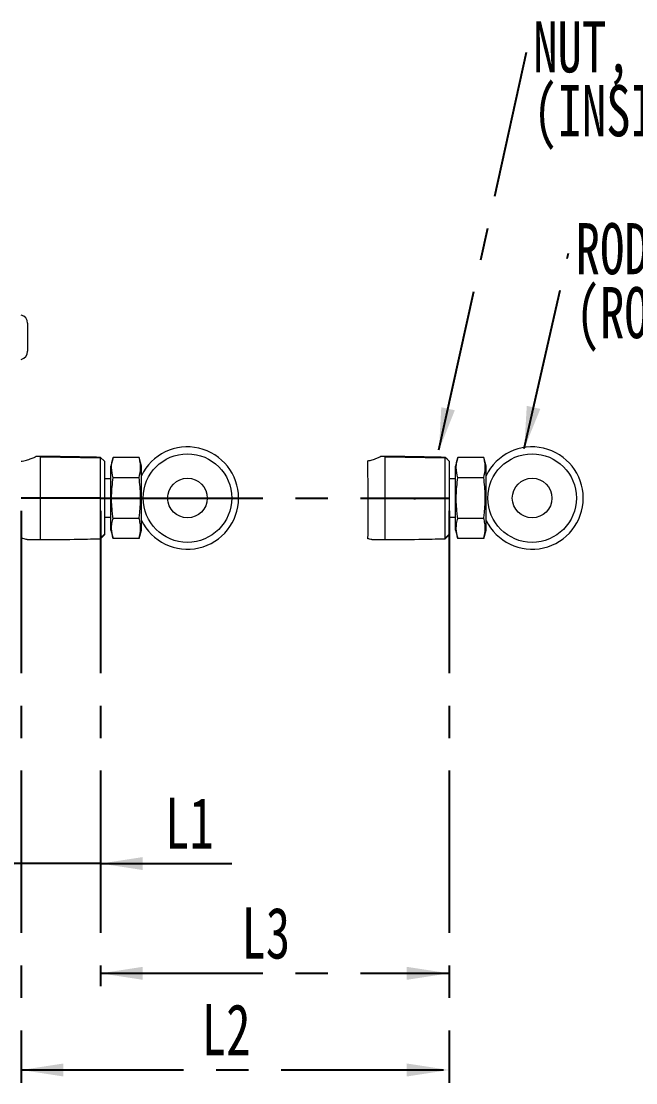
# Model space of a CAD drawing. Header units: millimetres. Extents: x 5 to 415, y 5 to 292.
# Drawn here: x 175.1 to 223.2, y 134.8 to 217.8 of the extents above; entities that cross this region are included whole.
import ezdxf

# ---------------------------------------------------------------- set-up
doc = ezdxf.new("R2010")
doc.units = ezdxf.units.MM
doc.linetypes.add('CENTERX2', pattern=[20.32, 12.7, -2.54, 2.54, -2.54])
doc.layers.add('CENTER_LINE', color=7, linetype='CENTERX2')
doc.styles.add('SLDTEXTSTYLE0', font='TXT', dxfattribs={"width": 0.7})
doc.dimstyles.new('SLDDIMSTYLE0', dxfattribs={"dimtxt": 4, "dimasz": 3.302, "dimexe": 0, "dimexo": 0.0625, "dimgap": 1, "dimtad": 1, "dimrnd": 1e-09, "dimzin": 12, "dimdsep": 46, "dimtxsty": 'SLDTEXTSTYLE0', "dimsah": 1, "dimcen": 0.09, "dimadec": 0, "dimazin": 3, "dimtfac": 1, "dimtmove": 0, "dimatfit": 0, "dimfxl": 1, "dimfrac": 2, "dimtolj": 1, "dimtzin": 12, "dimarcsym": 0})
doc.dimstyles.new('SLDDIMSTYLE1', dxfattribs={"dimtxt": 4, "dimasz": 3.302, "dimexe": 0, "dimexo": 0.0625, "dimgap": 1, "dimtad": 1, "dimrnd": 1e-09, "dimzin": 12, "dimdsep": 46, "dimtxsty": 'SLDTEXTSTYLE0', "dimsah": 1, "dimcen": 0.09, "dimadec": 0, "dimazin": 3, "dimtfac": 1, "dimtofl": 0, "dimtmove": 0, "dimatfit": 3, "dimfxl": 1, "dimfrac": 2, "dimtolj": 1, "dimtzin": 12, "dimarcsym": 0})
doc.dimstyles.new('SLDDIMSTYLE4', dxfattribs={"dimtxt": 0.18, "dimasz": 3.302, "dimexe": 0, "dimexo": 0.0625, "dimgap": 0, "dimtad": 0, "dimtih": 1, "dimtoh": 1, "dimdec": 0, "dimrnd": 1e-09, "dimzin": 0, "dimdsep": 46, "dimtxsty": 'Standard', "dimsah": 1, "dimcen": 0.09, "dimadec": 0, "dimazin": 0, "dimtfac": 3.302, "dimtdec": 0, "dimtofl": 0, "dimtmove": 0, "dimatfit": 3, "dimfxl": 1, "dimfrac": 2, "dimtolj": 1, "dimtzin": 0, "dimarcsym": 0})

# ---------------------------------------------------------------- blocks, each defined once
blk = doc.blocks.new('_D')
at = {"layer": 'CENTER_LINE'}
for p, q in [((175.121, 179.54), (175.121, 150.949)), ((181.328, 179.54), (181.328, 150.949)), ((175.121, 151.949), (168.771, 151.949)), ((181.328, 151.949), (175.121, 151.949)), ((181.328, 151.949), (191.586, 151.949))]:
    blk.add_line(p, q, dxfattribs=at)
for points in [[(175.121, 151.949), (171.819, 152.457), (171.819, 151.441)], [(181.328, 151.949), (184.63, 151.441), (184.63, 152.457)]]:
    blk.add_solid(points, dxfattribs=at)
at = {"layer": 'CENTER_LINE', "insert": (186.375, 157.105), "char_height": 4, "attachment_point": 1, "style": 'SLDTEXTSTYLE0'}
blk.add_mtext('L1', dxfattribs=at)
blk = doc.blocks.new('_D_1')
at = {"layer": 'CENTER_LINE'}
for p, q in [((181.328, 179.54), (181.328, 142.363)), ((208.58, 179.54), (208.58, 142.363)), ((181.328, 143.363), (208.58, 143.363))]:
    blk.add_line(p, q, dxfattribs=at)
for points in [[(181.328, 143.363), (184.63, 142.855), (184.63, 143.871)], [(208.58, 143.363), (205.278, 143.871), (205.278, 142.855)]]:
    blk.add_solid(points, dxfattribs=at)
at = {"layer": 'CENTER_LINE', "insert": (192.348, 148.519), "char_height": 4, "attachment_point": 1, "style": 'SLDTEXTSTYLE0'}
blk.add_mtext('L3', dxfattribs=at)
blk = doc.blocks.new('_D_2')
at = {"layer": 'CENTER_LINE'}
for p, q in [((175.121, 179.54), (175.121, 134.802)), ((208.58, 179.54), (208.58, 134.802)), ((175.121, 135.802), (208.58, 135.802))]:
    blk.add_line(p, q, dxfattribs=at)
for points in [[(175.121, 135.802), (178.423, 135.294), (178.423, 136.31)], [(208.58, 135.802), (205.278, 136.31), (205.278, 135.294)]]:
    blk.add_solid(points, dxfattribs=at)
at = {"layer": 'CENTER_LINE', "insert": (189.245, 140.958), "char_height": 4, "attachment_point": 1, "style": 'SLDTEXTSTYLE0'}
blk.add_mtext('L2', dxfattribs=at)
blk = doc.blocks.new('SW_NOTE_0_8')
at = {"layer": 'CENTER_LINE', "color": 0, "char_height": 4, "attachment_point": 1, "style": 'SLDTEXTSTYLE0'}
for s, insert in [('ROD LINKAGE', (0.576, 2.35)), ('(ROD END TIP)', (0.576, -2.65))]:
    blk.add_mtext(s, dxfattribs=dict(at, insert=insert))
blk = doc.blocks.new('SW_NOTE_0_9')
at = {"layer": 'CENTER_LINE', "color": 0, "char_height": 4, "attachment_point": 1, "style": 'SLDTEXTSTYLE0'}
for s, insert in [('NUT, M3X0.5P', (0.514, 2.409)), ('(INSIDE)', (0.514, -2.591))]:
    blk.add_mtext(s, dxfattribs=dict(at, insert=insert))

msp = doc.modelspace()

# ---------------------------------------------------------------- linework, layer by layer
at = {"color": 7, "linetype": 'Continuous', "lineweight": 18}
for p, q in [((175.621, 194.222), (175.621, 193.122)), ((175.621, 193.122), (175.621, 192.022)), ((176.621, 183.79), (176.258, 183.79)), ((181.328, 183.66), (176.621, 183.727)), ((181.621, 183.421), (181.328, 183.721)), ((182.302, 183.715), (182.121, 183.04)), ((184.34, 183.715), (182.302, 183.715)), ((184.521, 183.04), (184.34, 183.715)), ((203.58, 183.79), (203.216, 183.79)), ((203.58, 180.54), (203.58, 183.79)), ((208.286, 183.66), (203.58, 183.727)), ((208.286, 177.358), (208.286, 183.721)), ((209.261, 183.715), (209.08, 183.04)), ((211.299, 183.715), (209.261, 183.715)), ((211.48, 183.04), (211.299, 183.715)), ((182.121, 180.54), (182.121, 183.04)), ((184.521, 180.54), (184.521, 183.04)), ((208.58, 183.421), (208.58, 177.658)), ((209.08, 180.54), (209.08, 183.04)), ((211.48, 180.54), (211.48, 183.04)), ((182.121, 182.04), (181.621, 182.04)), ((184.34, 182.127), (182.302, 182.127)), ((209.08, 182.04), (208.58, 182.04)), ((211.299, 182.127), (209.261, 182.127)), ((182.121, 178.04), (182.121, 180.54)), ((184.521, 178.04), (184.521, 180.54)), ((203.58, 179.296), (203.58, 180.538)), ((209.08, 178.04), (209.08, 180.54)), ((211.48, 178.04), (211.48, 180.54)), ((181.621, 179.04), (182.121, 179.04)), ((184.34, 178.952), (182.302, 178.952)), ((203.58, 177.29), (203.58, 179.296)), ((208.58, 179.04), (209.08, 179.04)), ((211.299, 178.952), (209.261, 178.952)), ((181.328, 177.42), (181.621, 177.714)), ((182.121, 178.04), (182.302, 177.364)), ((184.34, 177.364), (184.521, 178.04)), ((209.08, 178.04), (209.261, 177.364)), ((211.299, 177.364), (211.48, 178.04)), ((175.579, 177.29), (176.621, 177.29)), ((181.328, 177.358), (181.621, 177.658)), ((184.34, 177.364), (182.302, 177.364)), ((202.538, 177.29), (203.58, 177.29)), ((208.286, 177.42), (208.286, 177.358)), ((211.299, 177.364), (209.261, 177.364))]:
    msp.add_line(p, q, dxfattribs=at)
at = {"color": 7, "linetype": 'Continuous', "lineweight": 18, "flags": 128}
for points in [[(208.58, 183.421), (208.433, 183.571), (208.286, 183.721)], [(208.286, 177.42), (208.433, 177.567), (208.58, 177.714)], [(208.286, 177.358), (208.433, 177.508), (208.58, 177.658)]]:
    msp.add_lwpolyline(points, dxfattribs=at)
at = {"color": 7, "linetype": 'Continuous', "lineweight": 18}
for centre, radius in [((188.121, 180.54), 3.464), ((215.08, 180.54), 3.464), ((188.121, 180.54), 1.55), ((215.08, 180.54), 1.55)]:
    msp.add_circle(centre, radius, dxfattribs=at)
for centre, radius, start, end in [((174.971, 194.222), 0.65, 0, 76.65764), ((174.971, 192.022), 0.65, 283.34236, 0), ((188.121, 180.54), 4, 205.84193, 154.15807), ((215.08, 180.54), 4, 205.84193, 154.15807), ((46.052, 179.918), 156.208, 359.06176, 1.2959)]:
    msp.add_arc(centre, radius, start, end, dxfattribs=at)
for points, knots in [([(175.121, 183.429), (175.147, 183.431), (175.334, 183.445), (175.647, 183.54), (176.007, 183.667), (176.238, 183.774), (176.252, 183.78), (176.258, 183.783)], [0, 0, 0, 0, 0.038989, 0.275078, 0.528825, 0.79752, 1, 1, 1, 1]), ([(181.328, 183.721), (180.449, 183.742), (178.88, 183.778), (177.311, 183.786), (176.621, 183.79)], [0, 0, 0, 0, 0.560014, 1, 1, 1, 1]), ([(181.328, 177.358), (181.328, 177.37), (181.328, 177.394), (181.328, 177.583), (181.328, 177.876), (181.328, 178.275), (181.328, 178.761), (181.328, 179.314), (181.328, 179.915), (181.328, 180.54), (181.328, 181.164), (181.328, 181.765), (181.328, 182.319), (181.328, 182.804), (181.328, 183.202), (181.328, 183.496), (181.328, 183.686), (181.328, 183.709), (181.328, 183.721)], [0, 0, 0, 0, 0.062413, 0.124998, 0.187548, 0.250006, 0.31249, 0.375003, 0.437509, 0.500008, 0.56251, 0.625014, 0.68751, 0.749997, 0.812487, 0.874988, 0.937496, 1, 1, 1, 1]), ([(182.302, 182.127), (182.247, 182.389), (182.164, 182.784), (182.208, 183.316), (182.271, 183.582), (182.302, 183.715)], [0, 0, 0, 0, 0.495074, 0.747494, 1, 1, 1, 1]), ([(184.34, 182.127), (184.395, 182.389), (184.478, 182.784), (184.434, 183.316), (184.371, 183.582), (184.34, 183.715)], [0, 0, 0, 0, 0.495074, 0.747494, 1, 1, 1, 1]), ([(202.219, 183.45), (202.341, 183.476), (202.587, 183.527), (202.902, 183.644), (203.111, 183.734), (203.202, 183.777), (203.216, 183.783)], [0, 0, 0, 0, 0.353593, 0.713426, 0.955282, 1, 1, 1, 1]), ([(208.286, 183.721), (207.408, 183.742), (205.839, 183.778), (204.27, 183.786), (203.58, 183.79)], [0, 0, 0, 0, 0.5600139, 1, 1, 1, 1]), ([(209.261, 182.127), (209.206, 182.388), (209.123, 182.781), (209.167, 183.319), (209.229, 183.582), (209.261, 183.715)], [0, 0, 0, 0, 0.49474, 0.745558, 1, 1, 1, 1]), ([(211.299, 182.127), (211.354, 182.388), (211.436, 182.781), (211.392, 183.319), (211.33, 183.582), (211.299, 183.715)], [0, 0, 0, 0, 0.49474, 0.745557, 1, 1, 1, 1]), ([(181.621, 183.421), (181.621, 183.41), (181.621, 183.389), (181.621, 183.217), (181.621, 182.95), (181.621, 182.589), (181.621, 182.149), (181.621, 181.648), (181.621, 181.104), (181.621, 180.538), (181.621, 179.973), (181.621, 179.429), (181.621, 178.928), (181.621, 178.488), (181.621, 178.127), (181.621, 177.861), (181.621, 177.69), (181.621, 177.669), (181.621, 177.658)], [0, 0, 0, 0, 0.062861, 0.125163, 0.187767, 0.250235, 0.312647, 0.375273, 0.437567, 0.500217, 0.562569, 0.625102, 0.687653, 0.749999, 0.812654, 0.87494, 0.937556, 1, 1, 1, 1]), ([(182.302, 178.952), (182.285, 179.086), (182.211, 179.675), (182.152, 180.74), (182.252, 181.662), (182.302, 182.127)], [0, 0, 0, 0, 0.1269715, 0.560077, 1, 1, 1, 1]), ([(184.34, 178.952), (184.357, 179.086), (184.431, 179.675), (184.49, 180.74), (184.39, 181.662), (184.34, 182.127)], [0, 0, 0, 0, 0.1269715, 0.560077, 1, 1, 1, 1]), ([(209.261, 178.952), (209.244, 179.086), (209.17, 179.675), (209.111, 180.74), (209.21, 181.662), (209.261, 182.127)], [0, 0, 0, 0, 0.126971, 0.560077, 1, 1, 1, 1]), ([(211.299, 178.952), (211.315, 179.086), (211.39, 179.675), (211.448, 180.74), (211.349, 181.662), (211.299, 182.127)], [0, 0, 0, 0, 0.126971, 0.560077, 1, 1, 1, 1]), ([(182.302, 177.364), (182.247, 177.626), (182.164, 178.021), (182.208, 178.553), (182.271, 178.819), (182.302, 178.952)], [0, 0, 0, 0, 0.495074, 0.747494, 1, 1, 1, 1]), ([(184.34, 177.364), (184.395, 177.626), (184.478, 178.021), (184.434, 178.553), (184.371, 178.819), (184.34, 178.952)], [0, 0, 0, 0, 0.495074, 0.747494, 1, 1, 1, 1]), ([(209.261, 177.364), (209.206, 177.625), (209.123, 178.018), (209.167, 178.556), (209.229, 178.819), (209.261, 178.952)], [0, 0, 0, 0, 0.49474, 0.745558, 1, 1, 1, 1]), ([(211.299, 177.364), (211.354, 177.625), (211.436, 178.018), (211.392, 178.556), (211.33, 178.819), (211.299, 178.952)], [0, 0, 0, 0, 0.49474, 0.745557, 1, 1, 1, 1]), ([(175.579, 177.292), (175.582, 177.292), (175.596, 177.288), (175.519, 177.309), (175.365, 177.348), (175.202, 177.374), (175.121, 177.387)], [0, 0, 0, 0, 0.091354, 0.394207, 0.700322, 1, 1, 1, 1]), ([(176.621, 177.29), (177.5, 177.295), (179.069, 177.306), (180.637, 177.342), (181.328, 177.358)], [0, 0, 0, 0, 0.5599849, 1, 1, 1, 1]), ([(181.328, 177.419), (181.355, 177.43), (181.411, 177.45), (181.467, 177.503), (181.495, 177.529)], [0, 0, 0, 0, 0.504427, 1, 1, 1, 1]), ([(181.328, 177.42), (181.328, 177.42), (181.328, 177.359), (181.328, 177.358), (181.328, 177.358)], [0, 0, 0, 0, 0.007463, 1, 1, 1, 1]), ([(202.538, 177.292), (202.54, 177.292), (202.57, 177.284), (202.393, 177.331), (202.345, 177.342), (202.263, 177.356), (202.238, 177.36)], [0, 0, 0, 0, 0.019848, 0.262293, 0.781728, 1, 1, 1, 1]), ([(203.58, 177.29), (204.458, 177.295), (206.027, 177.306), (207.596, 177.342), (208.286, 177.358)], [0, 0, 0, 0, 0.559985, 1, 1, 1, 1]), ([(208.286, 177.419), (208.315, 177.431), (208.378, 177.456), (208.427, 177.504), (208.454, 177.529)], [0, 0, 0, 0, 0.4580721, 1, 1, 1, 1])]:
    msp.add_open_spline(points, degree=3, knots=knots, dxfattribs=at)
for points in [[(176.621, 180.54), (176.621, 180.752), (176.621, 181.178), (176.621, 181.791), (176.621, 182.357), (176.621, 182.852), (176.621, 183.26), (176.621, 183.56), (176.621, 183.753), (176.621, 183.777), (176.621, 183.79)], [(176.621, 179.296), (176.621, 179.497), (176.621, 179.899), (176.621, 180.325), (176.621, 180.538)], [(176.621, 177.29), (176.621, 177.296), (176.621, 177.31), (176.621, 177.419), (176.621, 177.591), (176.621, 177.828), (176.621, 178.123), (176.621, 178.471), (176.621, 178.861), (176.621, 179.151), (176.621, 179.296)]]:
    msp.add_open_spline(points, degree=3, dxfattribs=at)
at = {"layer": 'CENTER_LINE'}
for p, q in [((181.328, 180.54), (175.121, 180.54)), ((181.328, 180.54), (208.58, 180.54)), ((205.88, 180.54), (205.88, 180.421))]:
    msp.add_line(p, q, dxfattribs=at)

# ---------------------------------------------------------------- block references
for name, p in [('SW_NOTE_0_9', (214.652, 215.43)), ('SW_NOTE_0_8', (217.915, 199.695))]:
    msp.add_blockref(name, p, dxfattribs=at)

# ---------------------------------------------------------------- dimensions: what is measured, and where the dimension line sits
for base, p1, p2, dimstyle, picture, middle in [((175.121, 151.949), (181.328, 180.54), (175.121, 180.54), 'SLDDIMSTYLE0', '_D', (188.98, 151.949)), ((208.58, 135.802), (175.121, 180.54), (208.58, 180.54), 'SLDDIMSTYLE1', '_D_2', (191.85, 135.802)), ((208.58, 143.363), (181.328, 180.54), (208.58, 180.54), 'SLDDIMSTYLE1', '_D_1', (194.954, 143.363))]:
    dim = msp.add_linear_dim(base=base, p1=p1, p2=p2, dimstyle=dimstyle, dxfattribs=at)
    dim.commit()
    dim.dimension.update_dxf_attribs({"geometry": picture, "text_midpoint": middle, "dimtype": 160})

# ---------------------------------------------------------------- leaders
for points in [[(207.796, 184.3), (214.652, 215.43)], [(214.466, 184.414), (217.915, 199.695)]]:
    msp.add_leader(points, dimstyle='SLDDIMSTYLE4', dxfattribs=at)

doc.saveas('drawing.dxf')
